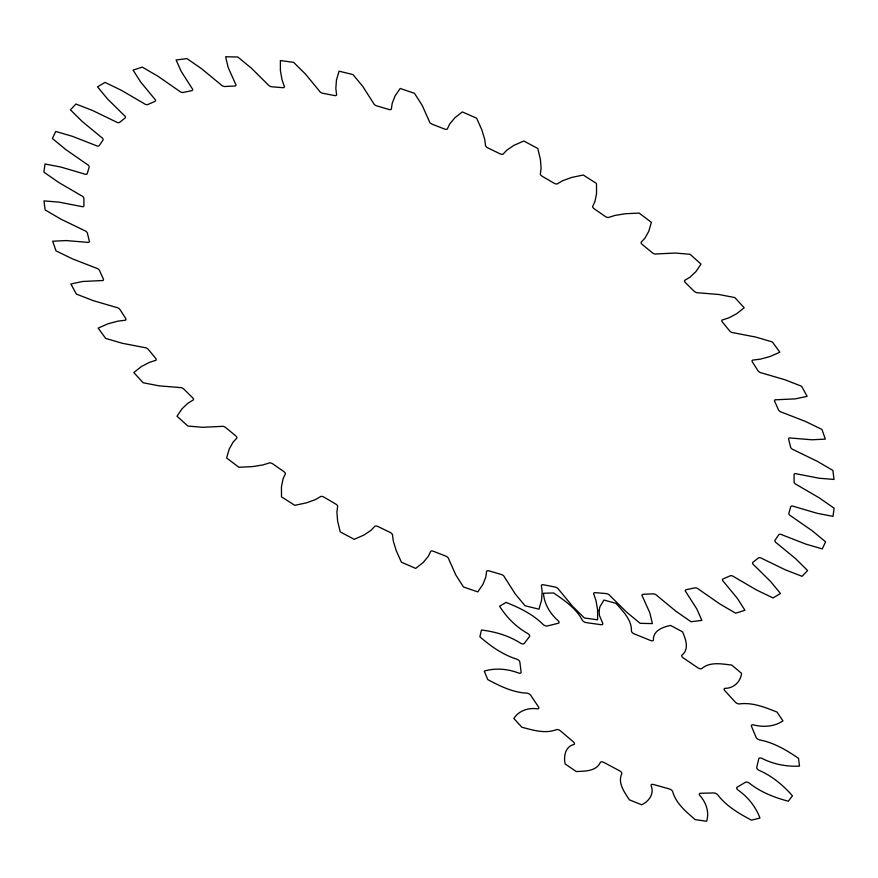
<?xml version="1.0" encoding="UTF-8"?>
<svg xmlns="http://www.w3.org/2000/svg" width="878" height="878" viewBox="0 0 878 878"><rect width="100%" height="100%" fill="white"/><g stroke="black" fill="none" stroke-linecap="round" stroke-linejoin="round"><path stroke-width="1.32" d="M599.081 610.517L599.389 615.39L602.703 623.182A3.26 1.613 29 0 1 600.771 624.653L586.405 622.645A3.26 1.613 29 0 1 582.41 620.34C576.078 608.289 564.576 600.464 553.645 592.979L543.46 593.232C544.25 604.13 550.232 613.843 558.342 620.922A3.26 1.613 29 0 1 558.079 623.336L547.389 625.948A3.26 1.613 29 0 1 543.241 624.62C532.891 614.205 519.513 607.741 506.024 602.407L499.582 606.237C506.705 617.497 516.308 627.155 527.996 633.675A3.26 1.613 29 0 1 529.456 636.594L524.298 643.398A3.26 1.613 29 0 1 520.698 643.278C508.922 635.694 495.302 631.677 481.473 630.031L479.882 636.78C490.824 646.307 502.929 654.856 516.923 659.224A3.26 1.613 29 0 1 519.853 662.155L521.093 671.955A3.26 1.613 29 0 1 518.678 673.064C507.725 668.827 495.576 667.796 484.239 671.088L487.773 679.583C500.01 686.113 512.884 692.544 527.03 693.148A3.26 1.613 29 0 1 530.916 695.595L538.357 706.702A3.26 1.613 29 0 1 537.545 708.842C528.556 707.514 518.843 710.543 513.839 718.478L521.883 727.258C533.078 730.123 545.227 734.096 556.564 729.596A3.26 1.613 29 0 1 560.746 731.122L573.104 741.614A3.26 1.613 29 0 1 574.025 744.423C565.125 746.574 563.511 756.364 565.147 763.992L576.319 771.542C584.858 771.125 596.272 771.488 600.431 762.258A3.26 1.613 29 0 1 604.185 762.598L619.308 770.664A3.26 1.613 29 0 1 621.811 773.65C617.388 783.033 624.532 792.175 629.296 799.781L641.664 804.786C648.897 801.427 654.692 793.657 651.037 785.481A3.26 1.613 29 0 1 653.704 784.581L668.992 788.828A3.26 1.613 29 0 1 672.647 791.473C675.95 803.6 686.168 811.722 695.2 819.646L706.614 821.248C709.589 811.996 705.989 802.196 699.634 795.248A3.26 1.613 29 0 1 700.765 793.273L713.562 792.955A3.26 1.613 29 0 1 717.732 794.809C726.413 806.245 739.002 813.544 751.458 820.151L759.964 818.066C755.706 806.63 747.804 796.862 737.827 789.893A3.26 1.613 29 0 1 737.213 787.16L745.312 782.353A3.26 1.613 29 0 1 749.274 783.088C760.655 792.197 774.385 797.553 788.345 801.219L792.461 795.808C783.11 785.217 772.069 775.954 758.998 770.313A3.26 1.613 29 0 1 756.748 767.317L758.757 758.833A3.26 1.613 29 0 1 761.83 758.329C773.441 764.255 786.501 766.801 799.485 766.11L798.497 758.318C786.589 750.163 773.869 742.579 759.492 739.902A3.26 1.613 29 0 1 756.002 737.158L751.568 726.479A3.26 1.613 29 0 1 753.225 724.811C763.18 727.456 774.242 726.808 782.946 720.893L777.03 712.069C765.034 707.339 752.413 702.126 739.232 703.936A3.26 1.613 29 0 1 735.105 701.906L724.987 690.865A3.26 1.613 29 0 1 724.932 688.33C733.613 688.462 740.571 681.822 741.592 673.404L731.769 665.063C721.815 663.987 710.082 661.408 701.709 668.608A3.26 1.613 29 0 1 697.659 667.653L683.611 658.171A3.26 1.613 29 0 1 681.855 655.207C689.559 649.303 685.663 639.096 682.568 631.842L670.54 625.432C662.967 627.024 652.936 630.514 653.419 640.04A3.26 1.613 29 0 1 650.137 640.325L634.585 634.037A3.26 1.613 29 0 1 631.447 631.15C631.842 619.769 622.963 611.351 616.093 603.395L603.932 600.025L599.948 606.731L599.081 610.517M336.461 80.052L335.835 88.415L336.515 94.122A3.26 1.613 29 0 1 334.529 95.559L322.972 93.32A3.26 1.613 29 0 1 319.197 90.763L305.445 74.048L293.625 62.371L280.389 60.516L280.4 70.547L282.014 79.733L284.099 85.846A3.26 1.613 29 0 1 282.716 87.679L271.895 86.79A3.26 1.613 29 0 1 267.878 84.507L251.338 68.144L237.828 57.004L225.613 56.752L228.236 67.672L235.502 83.849A3.26 1.613 29 0 1 234.755 86.033L224.933 86.505A3.26 1.613 29 0 1 220.784 84.551L201.863 68.934L186.981 58.606L176.094 59.967L181.263 71.502L191.92 88.151A3.26 1.613 29 0 1 191.821 90.632L183.239 92.453A3.26 1.613 29 0 1 179.057 90.895L158.216 76.408L142.346 67.145L133.05 70.075L140.634 81.961L154.407 98.665A3.26 1.613 29 0 1 154.967 101.376L147.844 104.515A3.26 1.613 29 0 1 143.729 103.363L121.493 90.368L105.009 82.4L97.535 86.845L107.346 98.764L123.919 115.128A3.26 1.613 29 0 1 125.115 118.003L119.617 122.371A3.26 1.613 29 0 1 115.666 121.669L92.574 110.485L75.903 104.01L70.438 109.838L82.236 121.515L101.179 137.133A3.26 1.613 29 0 1 102.989 140.107L99.247 145.594A3.26 1.613 29 0 1 95.57 145.364L72.205 136.255L55.731 131.437L52.406 138.515L65.905 149.655L86.757 164.131A3.26 1.613 29 0 1 89.139 167.127L87.251 173.614A3.26 1.613 29 0 1 83.937 173.844L60.856 167.05L44.997 163.988L43.9 172.154L58.76 182.481L81.006 195.465A3.26 1.613 29 0 1 83.904 198.417L83.915 205.726A3.26 1.613 29 0 1 81.039 206.418L58.815 202.105L43.977 200.897L45.118 209.919L60.988 219.193L84.079 230.365A3.26 1.613 29 0 1 87.405 233.186L89.326 241.154A3.26 1.613 29 0 1 86.955 242.295L66.135 240.561L52.669 241.22L56.038 250.899L72.512 258.889L95.889 267.966A3.26 1.613 29 0 1 99.565 270.6L103.341 279.006A3.26 1.613 29 0 1 101.541 280.576L82.642 281.476L70.877 283.989L76.386 294.086L93.068 300.583L116.137 307.344A3.26 1.613 29 0 1 120.088 309.714L125.631 318.385A3.26 1.613 29 0 1 124.435 320.327L117.575 321.216L107.928 323.828L98.16 328.131L105.667 338.403L122.13 343.243L144.343 347.534A3.26 1.613 29 0 1 148.47 349.598L155.625 358.29A3.26 1.613 29 0 1 155.077 360.562L149.238 362.449L141.358 366.576L133.818 372.579L143.147 382.753L159.006 385.837L179.814 387.549A3.26 1.613 29 0 1 183.996 389.228L192.6 397.745A3.26 1.613 29 0 1 192.71 400.302L188.024 403.134L182.119 408.687L177.005 416.227L187.914 426.06L202.774 427.301L221.651 426.39A3.26 1.613 29 0 1 225.8 427.663L235.644 435.784A3.26 1.613 29 0 1 236.412 438.561L232.988 442.271L229.202 449.108L226.634 457.998L238.871 467.261L252.359 466.624L262.939 464.934L268.844 463.101A3.26 1.613 29 0 1 272.86 463.946L283.704 471.475A3.26 1.613 29 0 1 285.098 474.394L283.034 478.883L281.454 486.84L281.498 496.871L294.756 505.322L306.532 502.831L315.476 499.571L320.229 496.794A3.26 1.613 29 0 1 324.004 497.178L335.572 503.928A3.26 1.613 29 0 1 337.569 506.913L336.911 512.093L337.591 520.961L340.236 531.892L354.185 539.322L363.975 535.031L371.054 530.29L374.544 526.624A3.26 1.613 29 0 1 377.979 526.537L389.997 532.353A3.26 1.613 29 0 1 392.543 535.339L393.311 541.067L396.219 550.638L401.411 562.183L415.7 568.417L423.262 562.436L428.299 556.323L430.439 551.867A3.26 1.613 29 0 1 433.469 551.318L445.629 556.037A3.26 1.613 29 0 1 448.658 558.957L455.901 575.134L463.507 587.009L477.797 591.893L482.944 584.364L485.808 577.044L486.544 571.896A3.26 1.613 29 0 1 489.079 570.887L501.086 574.421A3.26 1.613 29 0 1 504.543 577.186L515.166 593.835L525 605.754L538.938 609.167L541.539 600.289L542.165 591.926L541.485 586.23A3.26 1.613 29 0 1 543.471 584.781L555.028 587.02A3.26 1.613 29 0 1 558.803 589.577L572.555 606.292L584.375 617.969L597.611 619.824L597.6 609.793L595.986 600.607L593.901 594.494A3.26 1.613 29 0 1 595.284 592.661L606.105 593.55A3.26 1.613 29 0 1 610.122 595.833L626.662 612.196L640.172 623.336L652.387 623.589L649.764 612.668L642.498 596.491A3.26 1.613 29 0 1 643.245 594.307L653.067 593.846A3.26 1.613 29 0 1 657.216 595.789L676.137 611.406L691.019 621.734L701.906 620.373L696.737 608.838L686.08 592.189A3.26 1.613 29 0 1 686.179 589.709L694.761 587.887A3.26 1.613 29 0 1 698.943 589.445L719.784 603.932L735.654 613.195L744.95 610.265L737.366 598.39L723.593 581.675A3.26 1.613 29 0 1 723.033 578.964L730.156 575.825A3.26 1.613 29 0 1 734.271 576.978L756.507 589.972L772.991 597.94L780.465 593.495L770.654 581.576L754.081 565.212A3.26 1.613 29 0 1 752.885 562.337L758.383 557.969A3.26 1.613 29 0 1 762.334 558.671L785.426 569.855L802.097 576.33L807.562 570.502L795.764 558.825L776.821 543.208A3.26 1.613 29 0 1 775.011 540.233L778.753 534.746A3.26 1.613 29 0 1 782.43 534.976L805.795 544.086L822.269 548.904L825.594 541.825L812.095 530.685L791.243 516.209A3.26 1.613 29 0 1 788.861 513.213L790.749 506.738A3.26 1.613 29 0 1 794.063 506.496L817.144 513.29L833.002 516.352L834.1 508.186L819.24 497.859L796.994 484.875A3.26 1.613 29 0 1 794.096 481.934L794.085 474.614A3.26 1.613 29 0 1 796.961 473.922L819.185 478.236L834.023 479.443L832.882 470.421L817.012 461.148L793.921 449.975A3.26 1.613 29 0 1 790.595 447.154L788.674 439.198A3.26 1.613 29 0 1 791.045 438.045L811.865 439.779L825.331 439.121L821.962 429.441L805.488 421.451L782.111 412.375A3.26 1.613 29 0 1 778.435 409.741L774.659 401.334A3.26 1.613 29 0 1 776.459 399.764L795.358 398.864L807.123 396.351L801.614 386.254L784.932 379.757L761.863 372.996A3.26 1.613 29 0 1 757.912 370.626L752.369 361.955A3.26 1.613 29 0 1 753.565 360.013L760.425 359.124L770.072 356.512L779.84 352.21L772.333 341.937L755.87 337.097L733.657 332.806A3.26 1.613 29 0 1 729.53 330.754L722.375 322.05A3.26 1.613 29 0 1 722.923 319.779L728.762 317.891L736.642 313.764L744.182 307.761L734.853 297.587L718.994 294.503L698.186 292.791A3.26 1.613 29 0 1 694.004 291.112L685.4 282.595A3.26 1.613 29 0 1 685.29 280.038L689.976 277.207L695.881 271.653L700.995 264.113L690.086 254.28L675.226 253.04L656.349 253.951A3.26 1.613 29 0 1 652.2 252.677L642.356 244.556A3.26 1.613 29 0 1 641.588 241.779L645.012 238.07L648.798 231.232L651.366 222.343L639.129 213.08L625.641 213.716L615.061 215.406L609.156 217.239A3.26 1.613 29 0 1 605.14 216.394L594.296 208.865A3.26 1.613 29 0 1 592.902 205.946L594.966 201.457L596.546 193.5L596.502 183.469L583.244 175.018L571.468 177.51L562.524 180.769L557.771 183.546A3.26 1.613 29 0 1 553.996 183.162L542.428 176.412A3.26 1.613 29 0 1 540.431 173.427L541.089 168.247L540.409 159.379L537.764 148.448L523.815 141.018L514.025 145.309L506.946 150.05L503.456 153.716A3.26 1.613 29 0 1 500.021 153.804L488.003 147.987A3.26 1.613 29 0 1 485.457 145.002L484.689 139.273L481.781 129.703L476.589 118.157L462.3 111.923L454.738 117.904L449.701 124.017L447.56 128.473A3.26 1.613 29 0 1 444.531 129.022L432.371 124.303A3.26 1.613 29 0 1 429.342 121.383L422.099 105.206L414.493 93.331L400.203 88.448L395.056 95.976L392.192 103.297L391.456 108.444A3.26 1.613 29 0 1 388.921 109.454L376.914 105.92A3.26 1.613 29 0 1 373.457 103.154L362.834 86.505L353 74.586L339.062 71.173L336.461 80.052"/></g></svg>
